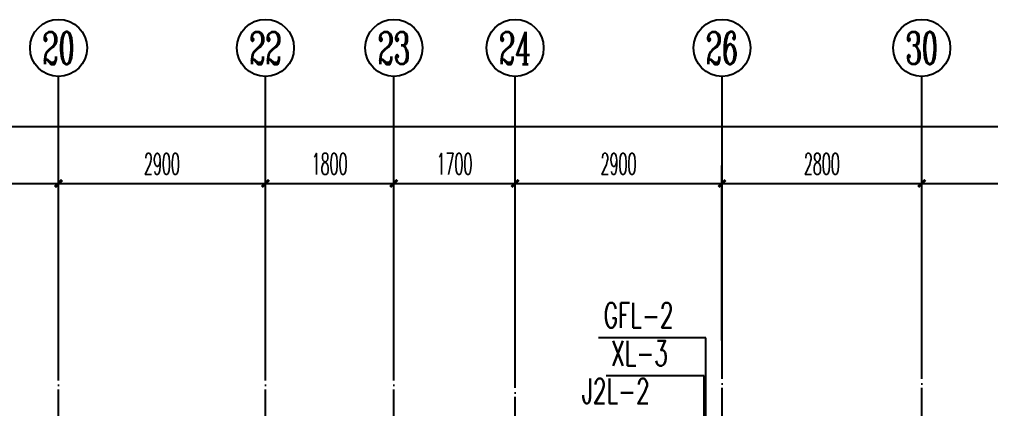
# Model space of a CAD drawing. Extents: x 27938 to 1507990, y 110129 to 923079.
# Drawn here: x 854168 to 867781, y 298104 to 303560 of the extents above; entities that cross this region are included whole.
import ezdxf
from ezdxf.enums import TextEntityAlignment as Align

# ---------------------------------------------------------------- set-up
doc = ezdxf.new("R2010")
doc.units = 0
doc.header["$LTSCALE"] = 1000
doc.header["$MEASUREMENT"] = 0
doc.linetypes.add('DOTE', pattern=[2.42, 2, -0.2, 0.02, -0.2])
for name, color, linetype in [('----建筑底图', 8, 'Continuous'), ('AXIS', 3, 'Continuous'), ('AXIS_TEXT', 7, 'Continuous'), ('DIM_不分区消火栓', 1, 'Continuous'), ('DIM_管井排水', 5, 'Continuous'), ('DIM_给水', 3, 'Continuous'), ('DOTE', 1, 'Continuous')]:
    doc.layers.add(name, color=color, linetype=linetype)
doc.styles.add('_TCH_AXIS', font='COMPLEX', dxfattribs={"bigfont": 'GBCBIG'})
doc.styles.add('_TCH_DIM_T3', font='SIMPLEX.shx', dxfattribs={"width": 0.494118, "bigfont": 'GBCBIG.shx'})
doc.styles.add('_TWT_SERIAL', font='SIMPLEX', dxfattribs={"width": 0.8, "height": 3.5, "bigfont": 'HZTXT'})
doc.styles.add('COMPLEX', font='COMPLEX')
doc.dimstyles.new('_TCH_ARCH&&100', dxfattribs={"dimtxt": 297.5, "dimasz": 100, "dimexe": 250, "dimexo": 300, "dimgap": 126.25, "dimtad": 1, "dimdec": 0, "dimzin": 0, "dimdsep": 46, "dimtxsty": '_TCH_DIM_T3', "dimblk": 'ARCHTICK', "dimcen": 0.09, "dimclrt": 4, "dimazin": 2, "dimtfac": 1, "dimtdec": 0, "dimtix": 1, "dimtmove": 2, "dimatfit": 3, "dimfxl": 100, "dimtolj": 1, "dimtzin": 0, "dimarcsym": 0})

# ---------------------------------------------------------------- blocks, each defined once
blk = doc.blocks.new('_ArchTick')
at = {"color": 0, "linetype": 'ByBlock', "const_width": 0.4}
blk.add_lwpolyline([(-0.5, -0.5), (0.5, 0.5)], dxfattribs=at)
blk = doc.blocks.new('*D1208')
at = {"layer": 'AXIS', "color": 0, "lineweight": -2}
for p, q in [((13602, -14350), (13602, -11100)), ((65002, -14350), (65002, -11100)), ((13602, -11350), (65002, -11350))]:
    blk.add_line(p, q, dxfattribs=at)
at = {"layer": 'Defpoints', "color": 0}
for p in [(65002, -11350), (13602, -14650), (65002, -14650)]:
    blk.add_point(p, dxfattribs=at)
at = {"layer": 'AXIS', "color": 0, "lineweight": -2, "xscale": 100, "yscale": 100, "zscale": 100, "rotation": 180}
blk.add_blockref('_ArchTick', (13602, -11350), dxfattribs=at)
at = {"layer": 'AXIS', "color": 0, "lineweight": -2, "xscale": 100, "yscale": 100, "zscale": 100}
blk.add_blockref('_ArchTick', (65002, -11350), dxfattribs=at)
at = {"layer": 'AXIS', "color": 4, "insert": (39302, -11075), "char_height": 297.5, "attachment_point": 5, "style": '_TCH_DIM_T3'}
blk.add_mtext('\\A1;51400', dxfattribs=at)
blk = doc.blocks.new('*D1226')
at = {"layer": 'AXIS', "color": 0, "lineweight": -2}
for p, q in [((53202, -14350), (53202, -11900)), ((56102, -14350), (56102, -11900)), ((53202, -12150), (56102, -12150))]:
    blk.add_line(p, q, dxfattribs=at)
at = {"layer": 'Defpoints', "color": 0}
for p in [(56102, -12150), (53202, -14650), (56102, -14650)]:
    blk.add_point(p, dxfattribs=at)
at = {"layer": 'AXIS', "color": 0, "lineweight": -2, "xscale": 100, "yscale": 100, "zscale": 100, "rotation": 180}
blk.add_blockref('_ArchTick', (53202, -12150), dxfattribs=at)
at = {"layer": 'AXIS', "color": 0, "lineweight": -2, "xscale": 100, "yscale": 100, "zscale": 100}
blk.add_blockref('_ArchTick', (56102, -12150), dxfattribs=at)
at = {"layer": 'AXIS', "color": 4, "insert": (54652, -11875), "char_height": 297.5, "attachment_point": 5, "style": '_TCH_DIM_T3'}
blk.add_mtext('\\A1;2900', dxfattribs=at)
blk = doc.blocks.new('*D1227')
at = {"layer": 'AXIS', "color": 0, "lineweight": -2}
for p, q in [((50402, -14350), (50402, -11900)), ((53202, -14350), (53202, -11900)), ((50402, -12150), (53202, -12150))]:
    blk.add_line(p, q, dxfattribs=at)
at = {"layer": 'Defpoints', "color": 0}
for p in [(53202, -12150), (50402, -14650), (53202, -14650)]:
    blk.add_point(p, dxfattribs=at)
at = {"layer": 'AXIS', "color": 0, "lineweight": -2, "xscale": 100, "yscale": 100, "zscale": 100, "rotation": 180}
blk.add_blockref('_ArchTick', (50402, -12150), dxfattribs=at)
at = {"layer": 'AXIS', "color": 0, "lineweight": -2, "xscale": 100, "yscale": 100, "zscale": 100}
blk.add_blockref('_ArchTick', (53202, -12150), dxfattribs=at)
at = {"layer": 'AXIS', "color": 4, "insert": (51802, -11875), "char_height": 297.5, "attachment_point": 5, "style": '_TCH_DIM_T3'}
blk.add_mtext('\\A1;2800', dxfattribs=at)
blk = doc.blocks.new('*D1228')
at = {"layer": 'AXIS', "color": 0, "lineweight": -2}
for p, q in [((47502, -14350), (47502, -11900)), ((50402, -14350), (50402, -11900)), ((47502, -12150), (50402, -12150))]:
    blk.add_line(p, q, dxfattribs=at)
at = {"layer": 'Defpoints', "color": 0}
for p in [(50402, -12150), (47502, -14650), (50402, -14650)]:
    blk.add_point(p, dxfattribs=at)
at = {"layer": 'AXIS', "color": 0, "lineweight": -2, "xscale": 100, "yscale": 100, "zscale": 100, "rotation": 180}
blk.add_blockref('_ArchTick', (47502, -12150), dxfattribs=at)
at = {"layer": 'AXIS', "color": 0, "lineweight": -2, "xscale": 100, "yscale": 100, "zscale": 100}
blk.add_blockref('_ArchTick', (50402, -12150), dxfattribs=at)
at = {"layer": 'AXIS', "color": 4, "insert": (48952, -11875), "char_height": 297.5, "attachment_point": 5, "style": '_TCH_DIM_T3'}
blk.add_mtext('\\A1;2900', dxfattribs=at)
blk = doc.blocks.new('*D1229')
at = {"layer": 'AXIS', "color": 0, "lineweight": -2}
for p, q in [((45802, -14350), (45802, -11900)), ((47502, -14350), (47502, -11900)), ((45802, -12150), (47502, -12150))]:
    blk.add_line(p, q, dxfattribs=at)
at = {"layer": 'Defpoints', "color": 0}
for p in [(47502, -12150), (45802, -14650), (47502, -14650)]:
    blk.add_point(p, dxfattribs=at)
at = {"layer": 'AXIS', "color": 0, "lineweight": -2, "xscale": 100, "yscale": 100, "zscale": 100, "rotation": 180}
blk.add_blockref('_ArchTick', (45802, -12150), dxfattribs=at)
at = {"layer": 'AXIS', "color": 0, "lineweight": -2, "xscale": 100, "yscale": 100, "zscale": 100}
blk.add_blockref('_ArchTick', (47502, -12150), dxfattribs=at)
at = {"layer": 'AXIS', "color": 4, "insert": (46652, -11875), "char_height": 297.5, "attachment_point": 5, "style": '_TCH_DIM_T3'}
blk.add_mtext('\\A1;1700', dxfattribs=at)
blk = doc.blocks.new('*D1230')
at = {"layer": 'AXIS', "color": 0, "lineweight": -2}
for p, q in [((44002, -14350), (44002, -11900)), ((45802, -14350), (45802, -11900)), ((44002, -12150), (45802, -12150))]:
    blk.add_line(p, q, dxfattribs=at)
at = {"layer": 'Defpoints', "color": 0}
for p in [(45802, -12150), (44002, -14650), (45802, -14650)]:
    blk.add_point(p, dxfattribs=at)
at = {"layer": 'AXIS', "color": 0, "lineweight": -2, "xscale": 100, "yscale": 100, "zscale": 100, "rotation": 180}
blk.add_blockref('_ArchTick', (44002, -12150), dxfattribs=at)
at = {"layer": 'AXIS', "color": 0, "lineweight": -2, "xscale": 100, "yscale": 100, "zscale": 100}
blk.add_blockref('_ArchTick', (45802, -12150), dxfattribs=at)
at = {"layer": 'AXIS', "color": 4, "insert": (44902, -11875), "char_height": 297.5, "attachment_point": 5, "style": '_TCH_DIM_T3'}
blk.add_mtext('\\A1;1800', dxfattribs=at)
blk = doc.blocks.new('*D1231')
at = {"layer": 'AXIS', "color": 0, "lineweight": -2}
for p, q in [((41102, -14350), (41102, -11900)), ((44002, -14350), (44002, -11900)), ((41102, -12150), (44002, -12150))]:
    blk.add_line(p, q, dxfattribs=at)
at = {"layer": 'Defpoints', "color": 0}
for p in [(44002, -12150), (41102, -14650), (44002, -14650)]:
    blk.add_point(p, dxfattribs=at)
at = {"layer": 'AXIS', "color": 0, "lineweight": -2, "xscale": 100, "yscale": 100, "zscale": 100, "rotation": 180}
blk.add_blockref('_ArchTick', (41102, -12150), dxfattribs=at)
at = {"layer": 'AXIS', "color": 0, "lineweight": -2, "xscale": 100, "yscale": 100, "zscale": 100}
blk.add_blockref('_ArchTick', (44002, -12150), dxfattribs=at)
at = {"layer": 'AXIS', "color": 4, "insert": (42552, -11875), "char_height": 297.5, "attachment_point": 5, "style": '_TCH_DIM_T3'}
blk.add_mtext('\\A1;2900', dxfattribs=at)
blk = doc.blocks.new('*D1232')
at = {"layer": 'AXIS', "color": 0, "lineweight": -2}
for p, q in [((39302, -14350), (39302, -11900)), ((41102, -14350), (41102, -11900)), ((39302, -12150), (41102, -12150))]:
    blk.add_line(p, q, dxfattribs=at)
at = {"layer": 'Defpoints', "color": 0}
for p in [(41102, -12150), (39302, -14650), (41102, -14650)]:
    blk.add_point(p, dxfattribs=at)
at = {"layer": 'AXIS', "color": 0, "lineweight": -2, "xscale": 100, "yscale": 100, "zscale": 100, "rotation": 180}
blk.add_blockref('_ArchTick', (39302, -12150), dxfattribs=at)
at = {"layer": 'AXIS', "color": 0, "lineweight": -2, "xscale": 100, "yscale": 100, "zscale": 100}
blk.add_blockref('_ArchTick', (41102, -12150), dxfattribs=at)
at = {"layer": 'AXIS', "color": 4, "insert": (40202, -11875), "char_height": 297.5, "attachment_point": 5, "style": '_TCH_DIM_T3'}
blk.add_mtext('\\A1;1800', dxfattribs=at)
blk = doc.blocks.new('_AXISO')
at = {"color": 0}
blk.add_circle((0, 0), 0.5, dxfattribs=at)
at = {"layer": 'AXIS_TEXT', "color": 0, "style": 'COMPLEX', "width": 1.041667}
blk.add_attdef('A', text='', height=0.56, dxfattribs=at).set_placement((-0.25, -0.28), (0.25, -0.28), align=Align.FIT)
blk = doc.blocks.new('A$C1B43746D')
at = {"layer": 'AXIS', "color": 8}
for p, q in [((41102.5, -14649.8), (41102.5, -10649.8)), ((44002.5, -14649.8), (44002.5, -10649.8)), ((45802.5, -14649.8), (45802.5, -10649.8)), ((47502.5, -14649.8), (47502.5, -10649.8)), ((50402.5, -14649.8), (50402.5, -10649.8)), ((53202.5, -14649.8), (53202.5, -10649.8))]:
    blk.add_line(p, q, dxfattribs=at)
at = {"layer": 'DOTE', "color": 169, "linetype": 'DOTE', "ltscale": 0.3}
for p, q in [((41102.5, -22899.8), (41102.5, -14649.8)), ((44002.5, -22899.8), (44002.5, -14649.8)), ((45802.5, -22899.8), (45802.5, -14649.8)), ((47502.5, -20099.8), (47502.5, -14649.8)), ((50402.5, -20699.5), (50402.5, -14649.8)), ((53202.5, -20699.5), (53202.5, -14649.8))]:
    blk.add_line(p, q, dxfattribs=at)
at = {"layer": 'AXIS', "color": 8}
ref = blk.add_blockref('_AXISO', (41102.5, -10249.8), dxfattribs=dict(at, xscale=800, yscale=800, zscale=800))
ref.add_attrib('A', '20', dxfattribs={"layer": 'AXIS_TEXT', "color": 8, "ltscale": 0.5, "height": 452.55, "style": '_TCH_AXIS', "width": 0.617647}).set_placement((40876.2, -10476.1), (41328.7, -10476.1), align=Align.FIT)
ref = blk.add_blockref('_AXISO', (44002.5, -10249.8), dxfattribs=dict(at, xscale=800, yscale=800, zscale=800))
ref.add_attrib('A', '22', dxfattribs={"layer": 'AXIS_TEXT', "color": 8, "ltscale": 0.5, "height": 452.55, "style": '_TCH_AXIS', "width": 0.617647}).set_placement((43776.2, -10476.1), (44228.7, -10476.1), align=Align.FIT)
ref = blk.add_blockref('_AXISO', (45802.5, -10249.8), dxfattribs=dict(at, xscale=800, yscale=800, zscale=800))
ref.add_attrib('A', '23', dxfattribs={"layer": 'AXIS_TEXT', "color": 8, "ltscale": 0.5, "height": 452.55, "style": '_TCH_AXIS', "width": 0.617647}).set_placement((45576.2, -10476.1), (46028.7, -10476.1), align=Align.FIT)
ref = blk.add_blockref('_AXISO', (47502.5, -10249.8), dxfattribs=dict(at, xscale=800, yscale=800, zscale=800))
ref.add_attrib('A', '24', dxfattribs={"layer": 'AXIS_TEXT', "color": 8, "ltscale": 0.5, "height": 452.55, "style": '_TCH_AXIS', "width": 0.583333}).set_placement((47276.2, -10476.1), (47728.7, -10476.1), align=Align.FIT)
ref = blk.add_blockref('_AXISO', (50402.5, -10249.8), dxfattribs=dict(at, xscale=800, yscale=800, zscale=800))
ref.add_attrib('A', '26', dxfattribs={"layer": 'AXIS_TEXT', "color": 8, "ltscale": 0.5, "height": 452.55, "style": '_TCH_AXIS', "width": 0.617647}).set_placement((50176.2, -10476.1), (50628.7, -10476.1), align=Align.FIT)
ref = blk.add_blockref('_AXISO', (53202.5, -10249.8), dxfattribs=dict(at, xscale=800, yscale=800, zscale=800))
ref.add_attrib('A', '30', dxfattribs={"layer": 'AXIS_TEXT', "color": 8, "ltscale": 0.5, "height": 452.55, "style": '_TCH_AXIS', "width": 0.636364}).set_placement((52976.2, -10476.1), (53428.7, -10476.1), align=Align.FIT)
for p1, p2, distance, picture, middle in [((13602.5, -14649.8), (65002.5, -14649.8), 3300, '*D1208', (39302.5, -11074.8)), ((39302.5, -14649.8), (41102.5, -14649.8), 2500, '*D1232', (40202.5, -11874.8)), ((41102.5, -14649.8), (44002.5, -14649.8), 2500, '*D1231', (42552.5, -11874.8)), ((44002.5, -14649.8), (45802.5, -14649.8), 2500, '*D1230', (44902.5, -11874.8)), ((45802.5, -14649.8), (47502.5, -14649.8), 2500, '*D1229', (46652.5, -11874.8)), ((47502.5, -14649.8), (50402.5, -14649.8), 2500, '*D1228', (48952.5, -11874.8)), ((50402.5, -14649.8), (53202.5, -14649.8), 2500, '*D1227', (51802.5, -11874.8)), ((53202.5, -14649.8), (56102.5, -14649.8), 2500, '*D1226', (54652.5, -11874.8))]:
    dim = blk.add_aligned_dim(p1=p1, p2=p2, distance=distance, dimstyle='_TCH_ARCH&&100', dxfattribs=at)
    dim.commit()
    dim.dimension.update_dxf_attribs({"geometry": picture, "text_midpoint": middle})

msp = doc.modelspace()

# ---------------------------------------------------------------- block references
at = {"layer": '----建筑底图', "ltscale": 0.5}
msp.add_blockref('A$C1B43746D', (813614.1, 313410.2), dxfattribs=at)

# ---------------------------------------------------------------- next in the draw order: linework, layer by layer
at = {"layer": 'DIM_不分区消火栓'}
for p, q in [((863766.6, 298565.3), (862391.8, 298565.3)), ((863766.6, 296510.4), (863766.6, 298565.3))]:
    msp.add_line(p, q, dxfattribs=at)
at = {"layer": 'DIM_管井排水'}
for p, q in [((863791.6, 299097.1), (862287.2, 299097.1)), ((863791.6, 295335.4), (863791.6, 299097.1))]:
    msp.add_line(p, q, dxfattribs=at)

# ---------------------------------------------------------------- next in the draw order: texts
at = {"layer": 'DIM_不分区消火栓', "color": 7, "style": '_TWT_SERIAL', "width": 0.64}
msp.add_text('XL-3', height=350, dxfattribs=at).set_placement((862461.8, 298705.3))
at = {"layer": 'DIM_管井排水', "color": 7, "style": '_TWT_SERIAL', "width": 0.64}
msp.add_text('GFL-2', height=350, dxfattribs=at).set_placement((862357.2, 299237.1))
at = {"layer": 'DIM_给水', "color": 7, "style": '_TWT_SERIAL', "width": 0.64}
msp.add_text('J2L-2', height=350, dxfattribs=at).set_placement((862053.3, 298173.8))

doc.saveas('drawing.dxf')
